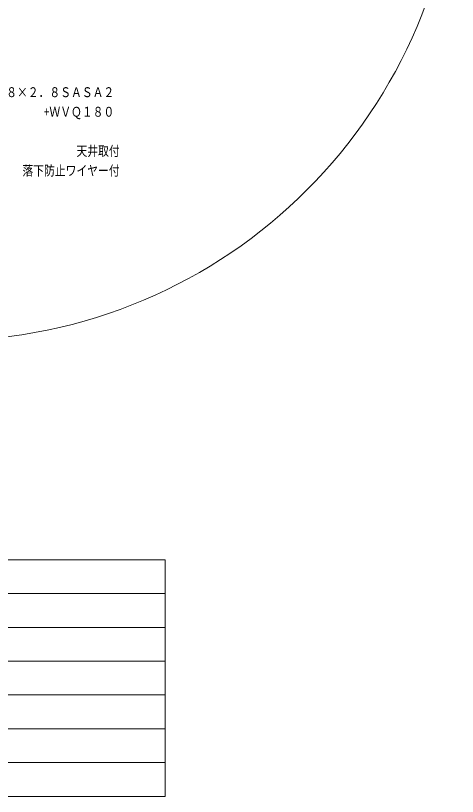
# Model space of a CAD drawing. Units: millimetres, scale not verified. Extents: x -64 to 106, y -56 to 163.
# Drawn here: x 40.1 to 105.5, y -56.5 to 59 of the extents above; entities that cross this region are included whole.
import ezdxf
from ezdxf.enums import TextEntityAlignment as Align

# ---------------------------------------------------------------- set-up
doc = ezdxf.new("R2010")
doc.units = ezdxf.units.MM
doc.header["$LTSCALE"] = 0.125
doc.layers.add('0-2_WAKU', color=1, linetype='Continuous', lineweight=18)
doc.layers.add('0-5_GAIKEI', color=1, linetype='Continuous', lineweight=18)
doc.layers.add('0-3_TOUROKU', color=7, linetype='Continuous')
doc.styles.add('ＭＳ ゴシック', font='')
doc.styles.get('ＭＳ ゴシック').set_extended_font_data('MS Gothic')

msp = doc.modelspace()

# ---------------------------------------------------------------- linework, layer by layer
at = {"layer": '0-2_WAKU', "color": 4}
for p in [(-62.77, -21.4967), (62.23, -56.4967)]:
    msp.add_line(p, (62.23, -21.4967), dxfattribs=at)
at = {"layer": '0-2_WAKU'}
for p, q in [((-62.77, -26.4967), (62.23, -26.4967)), ((-62.77, -31.4967), (62.23, -31.4967)), ((-62.77, -36.4967), (62.23, -36.4967)), ((62.23, -41.4967), (-62.77, -41.4967)), ((62.23, -46.4967), (-62.77, -46.4967)), ((62.23, -51.4967), (-62.77, -51.4967))]:
    msp.add_line(p, q, dxfattribs=at)
at = {"layer": '0-2_WAKU', "color": 4}
msp.add_lwpolyline([(-62.77, -21.4967), (-62.77, -56.4967), (62.23, -56.4967)], dxfattribs=at)
at = {"layer": '0-5_GAIKEI'}
msp.add_circle((29.4329, 87.0063), 76.0771, dxfattribs=at)

# ---------------------------------------------------------------- texts
at = {"layer": '0-3_TOUROKU', "style": 'ＭＳ ゴシック', "width": 0.8}
for s, p in [('ＷＶＳＰＮＤ３１１+ＹＶ２．８×２．８ＳＡＳＡ２', (17.11, 46.5033)), ('\u3000\u3000\u3000\u3000\u3000\u3000\u3000\u3000\u3000\u3000\u3000\u3000\u3000\u3000\u3000\u3000\u3000+ＷＶＱ１８０', (17.11, 43.6033)), ('\u3000\u3000\u3000\u3000\u3000\u3000\u3000\u3000\u3000\u3000\u3000\u3000\u3000\u3000\u3000\u3000\u3000\u3000\u3000\u3000天井取付', (17.11, 37.8033)), ('\u3000\u3000\u3000\u3000\u3000\u3000\u3000\u3000\u3000\u3000\u3000\u3000\u3000\u3000\u3000落下防止ワイヤー付', (17.11, 34.9033))]:
    msp.add_text(s, height=1.466, dxfattribs=at).set_placement(p, align=Align.BOTTOM_LEFT)

doc.saveas('drawing.dxf')
